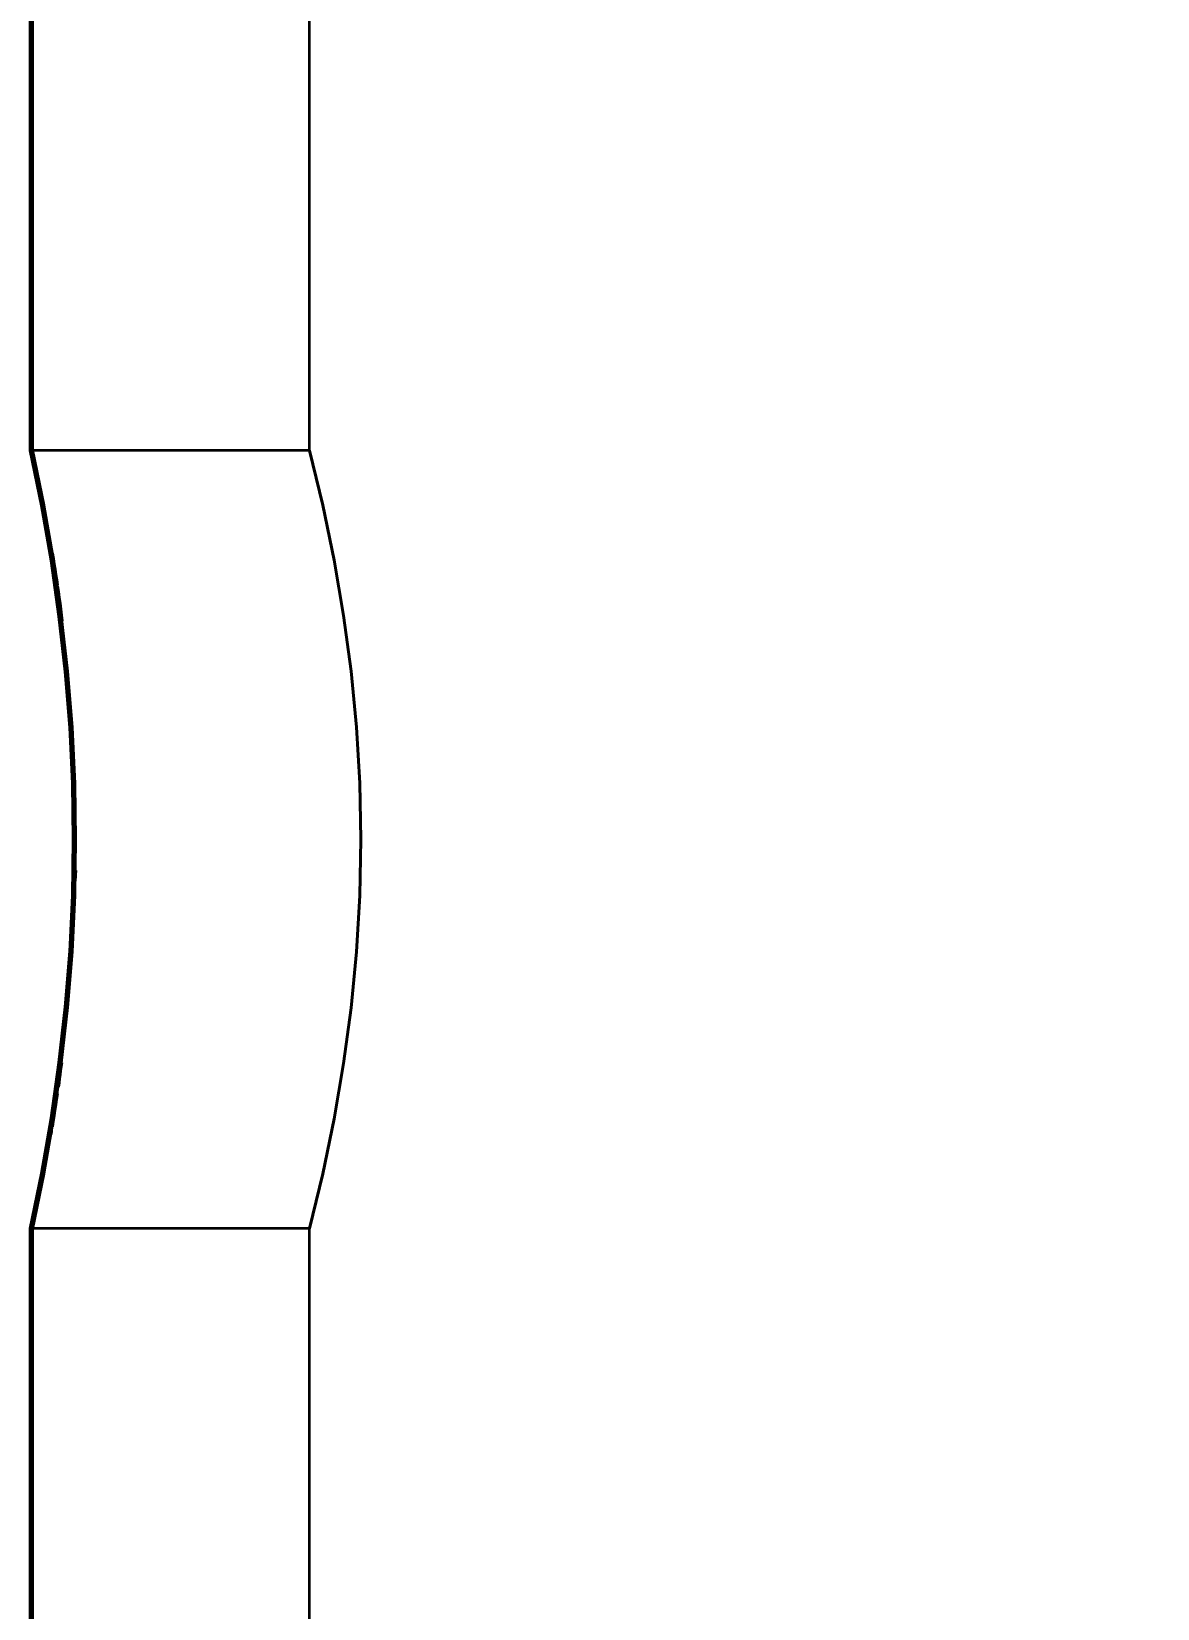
# Model space of a CAD drawing. Header units: millimetres. Extents: x 0 to 2208, y 0 to 420.
# Drawn here: x 78.813 to 80.838, y 175.751 to 178.589 of the extents above; entities that cross this region are included whole.
import ezdxf

# ---------------------------------------------------------------- set-up
doc = ezdxf.new("R2010")
doc.units = ezdxf.units.MM
doc.linetypes.add('IRAM-E-TRAZOS', pattern=[5, 4, -1])
for name, color, linetype, lineweight in [('01-VISIBLE', 7, 'CONTINUOUS', 70), ('02-OCULTA', 4, 'IRAM-E-TRAZOS', 35), ('04-COTA', 3, 'CONTINUOUS', 18)]:
    doc.layers.add(name, color=color, linetype=linetype, lineweight=lineweight)
doc.styles.add('ISO3098', font='isocpeur.ttf')
doc.dimstyles.new('FLAMA-IRAM', dxfattribs={"dimtxt": 3.5, "dimasz": 3.5, "dimexe": 2, "dimexo": 1.5, "dimgap": 1, "dimtad": 1, "dimdec": 1, "dimtxsty": 'ISO3098', "dimblk": 'IRAM_FLECHA', "dimblk1": 'IRAM_FLECHA', "dimblk2": 'IRAM_FLECHA', "dimcen": 2.5, "dimclrd": 256, "dimclre": 256, "dimclrt": 256, "dimazin": 3, "dimtfac": 1, "dimtmove": 0, "dimatfit": 3, "dimlwd": 18, "dimlwe": 18})

# ---------------------------------------------------------------- blocks, each defined once
blk = doc.blocks.new('IRAM_FLECHA')
blk.add_solid([(0, 0), (-1, 0.125), (-1, -0.125)])

msp = doc.modelspace()

# ---------------------------------------------------------------- linework, layer by layer
at = {"layer": '01-VISIBLE'}
for p, q in [((78.813, 177.8351), (78.813, 186.1351)), ((78.813, 144.1351), (78.813, 176.4351))]:
    msp.add_line(p, q, dxfattribs=at)
for points in [[(78.8905, 177.1351), (78.8889, 177.2359), (78.884, 177.3366), (78.8759, 177.4371), (78.8647, 177.5372), (78.8504, 177.637), (78.8331, 177.7363), (78.813, 177.8351)], [(78.8484, 177.6496), (78.8499, 177.6401), (78.8514, 177.6306), (78.8529, 177.6211), (78.8544, 177.6115), (78.8558, 177.602), (78.8572, 177.5925)], [(78.8574, 177.5913), (78.8589, 177.5807), (78.8603, 177.5701), (78.8618, 177.5595), (78.8632, 177.5489), (78.8646, 177.5383), (78.8659, 177.5277)], [(78.813, 176.4351), (78.8331, 176.5339), (78.8504, 176.6332), (78.8647, 176.733), (78.8759, 176.8331), (78.884, 176.9336), (78.8889, 177.0343), (78.8905, 177.1351)], [(78.89, 177.0792), (78.89, 177.0769), (78.8899, 177.0747), (78.8899, 177.0724), (78.8898, 177.0702), (78.8898, 177.0679), (78.8897, 177.0657)], [(78.8648, 176.7339), (78.8639, 176.7266), (78.8629, 176.7193), (78.862, 176.712), (78.861, 176.7047), (78.86, 176.6974), (78.859, 176.6901)], [(78.8572, 176.6777), (78.8557, 176.6678), (78.8542, 176.6579), (78.8527, 176.648), (78.8512, 176.6381), (78.8496, 176.6282), (78.848, 176.6183)], [(78.8466, 176.6099), (78.8465, 176.6089), (78.8463, 176.6079), (78.8461, 176.6069), (78.846, 176.6059), (78.8458, 176.6049), (78.8456, 176.6039)], [(78.8467, 176.6101), (78.8467, 176.6101), (78.8467, 176.61), (78.8467, 176.61), (78.8467, 176.61), (78.8467, 176.61), (78.8466, 176.61)], [(78.8469, 176.6116), (78.8469, 176.6116), (78.8469, 176.6116), (78.8469, 176.6116), (78.8469, 176.6116), (78.8469, 176.6116), (78.8469, 176.6116)], [(78.8472, 176.6132), (78.8472, 176.6132), (78.8472, 176.6132), (78.8472, 176.6132), (78.8472, 176.6132), (78.8472, 176.6132), (78.8472, 176.6132)], [(78.8474, 176.6148), (78.8474, 176.6148), (78.8474, 176.6148), (78.8474, 176.6148), (78.8474, 176.6148), (78.8474, 176.6148), (78.8474, 176.6148)], [(78.8477, 176.6163), (78.8477, 176.6163), (78.8477, 176.6163), (78.8477, 176.6163), (78.8477, 176.6163), (78.8477, 176.6163), (78.8477, 176.6163)], [(78.848, 176.6179), (78.848, 176.6179), (78.848, 176.6179), (78.848, 176.6179), (78.848, 176.6179), (78.848, 176.6179), (78.848, 176.6179)]]:
    msp.add_lwpolyline(points, dxfattribs=at)
at = {"layer": '02-OCULTA'}
for p, q in [((79.313, 177.8351), (79.313, 186.1351)), ((79.313, 177.8351), (78.813, 177.8351)), ((79.313, 176.4351), (78.813, 176.4351)), ((79.313, 144.1351), (79.313, 176.4351))]:
    msp.add_line(p, q, dxfattribs=at)
for points in [[(78.813, 177.8351), (78.8196, 177.8043), (78.8259, 177.7735), (78.832, 177.7426), (78.8377, 177.7116), (78.8432, 177.6806), (78.8484, 177.6496)], [(79.4053, 177.1351), (79.4034, 177.2362), (79.3975, 177.3372), (79.3878, 177.4378), (79.3744, 177.5381), (79.3573, 177.6378), (79.3368, 177.7368), (79.313, 177.8351)], [(79.313, 177.8351), (79.3368, 177.7368), (79.3573, 177.6378), (79.3744, 177.5381), (79.3878, 177.4378), (79.3975, 177.3372), (79.4034, 177.2362), (79.4053, 177.1351), (79.4034, 177.034), (79.3975, 176.933), (79.3878, 176.8323), (79.3744, 176.7321), (79.3573, 176.6324), (79.3368, 176.5334), (79.313, 176.4351)], [(78.8572, 177.5925), (78.8572, 177.5923), (78.8572, 177.5921), (78.8573, 177.5919), (78.8573, 177.5917), (78.8573, 177.5915), (78.8574, 177.5913)], [(78.8659, 177.5277), (78.8743, 177.4533), (78.881, 177.3786), (78.8859, 177.3039), (78.8891, 177.229), (78.8904, 177.1541), (78.89, 177.0792)], [(79.313, 176.4351), (79.3368, 176.5334), (79.3573, 176.6324), (79.3744, 176.7321), (79.3878, 176.8323), (79.3975, 176.933), (79.4034, 177.034), (79.4053, 177.1351)], [(78.8897, 177.0657), (78.888, 177.0103), (78.8853, 176.9548), (78.8816, 176.8995), (78.877, 176.8442), (78.8714, 176.789), (78.8648, 176.7339)], [(78.859, 176.6901), (78.8587, 176.6881), (78.8584, 176.686), (78.8581, 176.6839), (78.8578, 176.6818), (78.8575, 176.6797), (78.8572, 176.6777)], [(78.8466, 176.61), (78.8466, 176.61), (78.8466, 176.61), (78.8466, 176.61), (78.8466, 176.61), (78.8466, 176.61), (78.8466, 176.6099)], [(78.8469, 176.6116), (78.8469, 176.6114), (78.8468, 176.6111), (78.8468, 176.6109), (78.8468, 176.6106), (78.8467, 176.6103), (78.8467, 176.6101)], [(78.8472, 176.6132), (78.8471, 176.6129), (78.8471, 176.6127), (78.8471, 176.6124), (78.847, 176.6122), (78.847, 176.6119), (78.8469, 176.6116)], [(78.8474, 176.6148), (78.8474, 176.6145), (78.8474, 176.6142), (78.8473, 176.614), (78.8473, 176.6137), (78.8472, 176.6135), (78.8472, 176.6132)], [(78.8477, 176.6163), (78.8477, 176.6161), (78.8476, 176.6158), (78.8476, 176.6155), (78.8475, 176.6153), (78.8475, 176.615), (78.8474, 176.6148)], [(78.848, 176.6179), (78.8479, 176.6176), (78.8479, 176.6174), (78.8478, 176.6171), (78.8478, 176.6169), (78.8477, 176.6166), (78.8477, 176.6163)], [(78.848, 176.6183), (78.848, 176.6183), (78.848, 176.6182), (78.848, 176.6181), (78.848, 176.618), (78.848, 176.618), (78.848, 176.6179)], [(78.8456, 176.6039), (78.8408, 176.5757), (78.8357, 176.5475), (78.8304, 176.5193), (78.8248, 176.4912), (78.819, 176.4631), (78.813, 176.4351)]]:
    msp.add_lwpolyline(points, dxfattribs=at)

# ---------------------------------------------------------------- dimensions: what is measured, and where the dimension line sits
at = {"layer": '04-COTA'}
msp.add_linear_dim(base=(67.813, 123.3351), p1=(86.013, 123.3351), p2=(102.013, 233.1503), angle=90, dimstyle='FLAMA-IRAM', override={"dimlfac": 5}, dxfattribs=at).render()

doc.saveas('drawing.dxf')
